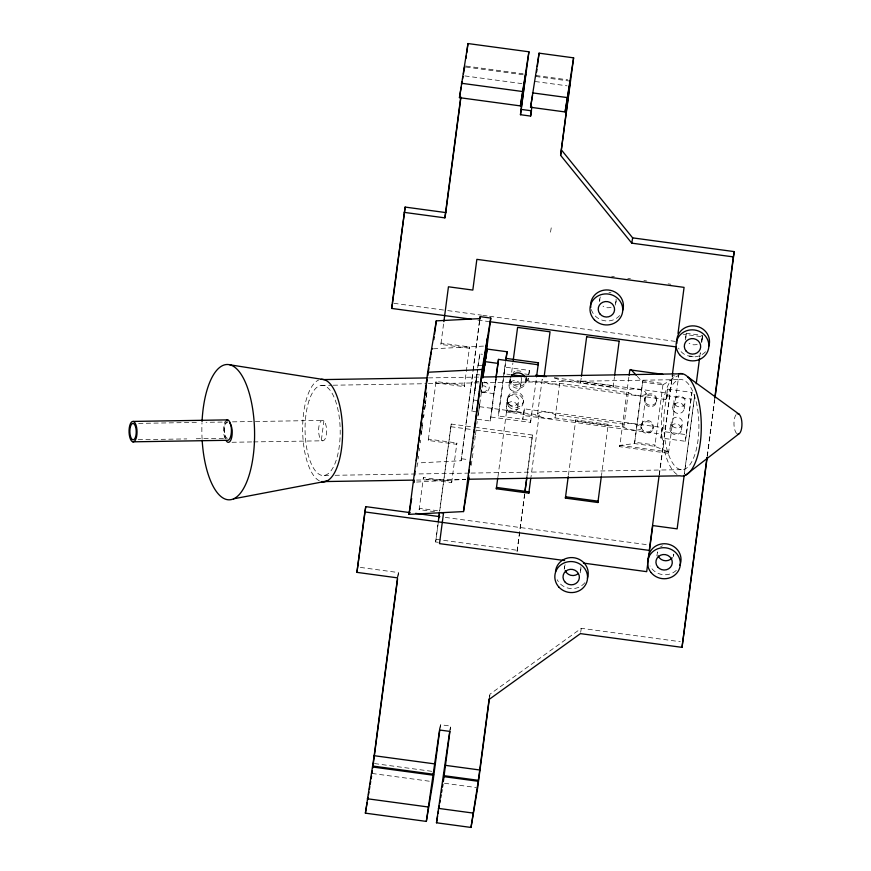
<?xml version="1.0" encoding="UTF-8"?>
<svg xmlns="http://www.w3.org/2000/svg" width="871" height="871" viewBox="0 0 871 871"><rect width="100%" height="100%" fill="white"/><g stroke="black" fill="none" stroke-linecap="round" stroke-linejoin="round"><path stroke-width="0.65" stroke-dasharray="4.36 3.27" d="M526.128 380.573L526.193 378.145M526.171 378.036L525.932 382.423L526.454 378.874M224.228 431.156L224.424 428.543A10.245 3.996 89.1 0 1 227.418 422.021L206.057 422.283M481.217 391.798L481.325 390.85M481.293 391.133L481.467 389.685M496.165 378.526L494.075 393.67L481.228 391.928L481.347 391.231M471.995 378.624L479.627 319.962M321.399 439.877L323.881 420.998M397.905 576.613L398.439 572.563L357.807 567.075M418.134 458.941L418.494 456.252M419.191 450.895L419.55 448.217M420.258 442.849L420.606 440.171M421.314 434.803L421.836 430.786M422.01 429.447L422.892 422.74M423.6 417.383L423.959 414.694M424.656 409.337L425.19 405.309M425.364 403.97L427.128 390.567M434.553 511.68L419.158 509.6L423.415 477.537L451.853 481.391L451.635 482.708L423.197 478.865L423.415 477.537M428.249 440.443L428.467 439.126L456.905 442.969L456.687 444.297L428.249 440.443L436.044 381.498L464.483 385.352L464.265 386.67L435.827 382.826L436.044 381.498M440.868 344.404L441.096 343.087L469.534 346.93L469.317 348.258L440.868 344.404L443.872 321.628M438.287 542.317L435.631 541.958L438.091 523.188M451.222 424.057L439.681 511.135L451.222 424.057L475.196 427.302M435.631 541.958L438.178 523.221M451.635 482.708L456.905 442.969M464.265 386.67L469.534 346.93M416.948 466.91L417.612 462.958L461.118 460.737L472.986 371.601M473.171 370.262L479.681 320.659M477.101 411.994L471.908 411.286L477.45 369.141M477.624 367.823L479.845 353.942L482.447 354.29M471.908 411.286L479.845 353.942M472.964 453.508L470.982 466.758M473.672 448.173L474.02 445.506M474.717 440.171L475.239 436.175M475.424 434.836L476.121 429.501M476.818 424.166L477.177 421.499M477.874 416.175L478.397 412.168M479.006 407.193L479.355 404.514M478.68 411.711L481.815 389.261M481.99 387.922L482.708 382.478M439.942 728.689L440.465 724.716L450.623 726.087L450.1 730.061M477.417 419.256L490.275 420.987L495.73 379.451M490.275 420.987L495.98 378.602M490.939 417.024L530.548 422.381L530.875 420.399L498.375 416L505.779 359.712M505.648 362.478L498.375 416M497.972 476.655L506.65 410.6L539.149 414.999L531.005 477.003M511.658 372.189L512.91 362.967M524.364 408.837L522.752 419.299L524.364 408.837L662.504 427.53L662.004 431.374L686.381 434.673L691.933 392.407L667.556 389.108L665.945 399.571L527.804 380.877L528.305 377.034M528.915 374.269L529.416 370.425L505.038 367.127L503.928 373.746L510.352 374.606M489.611 696.833L489.97 694.165L581.327 628.318L680.229 641.698M530.548 422.381L536.514 377.513M524.636 493.977L516.884 552.943L524.723 494.02M532.475 435.054L526.922 476.557L532.475 435.054L476.524 427.487M554.402 378.09A9.429 3.081 7.5 0 1 559.846 380.279L629.025 389.631A9.429 3.081 7.5 0 1 645.215 391.83L646.206 393.518L641.666 428.097L640.152 429.447A9.429 3.081 7.5 0 1 623.974 427.258L554.783 417.895A9.429 3.081 7.5 0 1 538.605 415.707L537.603 414.019L542.154 379.44L543.656 378.09M555.077 417.732L560.064 380.507M568.458 475.218L575.72 419.942L608.219 424.34L601.491 475.566M580.554 382.848L580.772 381.531L613.271 385.929L613.053 387.247L580.554 382.848L581.458 376.261M613.053 387.247L614.49 376.708M619.717 446.681L619.934 445.364L634.502 443.579L654.818 446.322L668.688 451.962L668.471 453.279L619.717 446.681L628.927 376.599M623.756 427.019L628.742 389.805M634.719 442.25L642.798 380.779L663.114 383.534L654.818 446.322L655.036 444.994L634.719 442.25L634.502 443.579L642.798 380.779M686.381 434.673L685.27 441.281L660.893 437.982L661.394 434.139L523.253 415.456M665.945 399.571L667.556 389.108M659.195 474.935L672.303 375.194M659.369 475.033L672.477 375.292M668.471 453.279L678.792 375.129L678.563 376.446L671.977 375.553M685.27 441.281L691.933 392.407M694.797 394.541L684.377 473.791L694.84 394.552M707.143 456.164L714.579 399.615M707.328 456.262L714.753 399.713M461.118 460.737L471.549 381.999L478.81 381.618M482.153 384.394L482.436 382.271M482.229 385.102L482.523 382.979M496.024 378.831L494.075 393.67M481.304 391.504L481.489 390.284M397.557 577.865L398.439 572.563M419.158 509.6L419.376 508.272L438.625 510.874M479.028 408.423L480.28 400.921M478.048 415.478L478.473 412.974M491.69 411.264L493.019 403.317M439.572 730.007L440.465 724.716M449.73 731.379L450.623 726.087M509.045 385.189L510.156 378.569M506.998 400.627L507.336 398.635M506.269 406.311L507.368 399.702M506.65 410.6L506.432 411.929L538.931 416.327L539.149 414.999M520.423 386.724L521.522 380.104M517.646 407.857L518.746 401.237M550.516 232.165L551.397 226.874M523.253 402.827L523.58 400.834M528.751 374.388L529.416 370.425M527.804 380.877L528.251 378.232M489.077 699.457L489.97 694.165M575.72 419.942L575.502 421.27L608.002 425.669L608.219 424.34M599.379 301.562L599.814 298.916M564.168 569.351L564.615 566.705M615.405 305.09L616.069 301.116M580.206 572.868L580.87 568.905M580.663 632.292L581.327 628.318M644.355 400.061L644.573 398.733M641.045 425.799L641.263 424.482M656.549 401.705L656.767 400.388M652.847 429.218L653.076 427.89A6.151 5.814 9.5 0 0 645.683 420.508A6.151 5.814 9.5 0 0 642.754 430.154A6.151 5.814 9.5 0 0 653.076 427.89M637.202 376.294L642.58 382.108L662.896 384.851L663.114 383.534M660.893 437.982L662.504 427.53M672.793 407.334L673.904 400.725M670.006 428.608L671.106 421.989M685.259 339.951L685.923 335.977M656.876 555.872L657.54 551.898A8.198 7.752 9.5 0 0 657.551 553.923M684.171 408.88L685.281 402.26M681.405 429.871L682.516 423.252M701.503 342.151L702.168 338.177M673.348 556.743L673.784 554.098A8.198 7.752 9.5 0 1 673.25 556.046M479.551 374.922L476.949 374.563L474.76 390.654L479.965 391.482M474.771 390.774L476.949 374.563M537.603 414.019L539.116 412.658A9.429 3.081 7.5 0 1 555.295 414.846L624.485 424.21A9.429 3.081 7.5 0 1 640.664 426.398L641.666 428.097M646.206 393.518L644.703 394.868A9.429 3.081 7.5 0 1 628.514 392.679L559.334 383.316A9.429 3.081 7.5 0 1 543.145 381.128L542.154 379.44M662.896 384.851L677.649 375.826M433.42 348.814L483.938 346.07M416.556 482.055L465.745 479.377M428.434 377.894L478.702 377.078M321.04 385.407L331.916 385.232M333.266 385.211L427.019 383.697M428.38 383.675L481.369 382.815M482.73 382.794L679.75 379.604M138.631 423.371L196.617 422.435M232.503 421.858L322.858 420.399M138.249 439.703L186.797 438.908M196.236 438.755L227.244 438.255A8.198 3.19 89.1 0 1 224.304 431.461M232.024 442.261L252.252 441.935M253.603 441.913L322.379 440.802A10.245 3.996 89.1 0 0 326.19 426.333A10.245 3.996 89.1 0 0 319.276 424.656A10.245 3.996 89.1 0 0 322.379 440.802M324.23 475.457L329.663 475.37M335.106 475.283L469.611 473.105M470.971 473.084L682.94 469.654M416.534 480.073L465.452 479.29M227.418 422.021L226.798 422.01A8.198 3.19 89.1 0 0 224.25 429.316L225.23 438.657M466.083 66.076L523.057 73.785M535.861 75.516L567.74 79.827M465.963 67.034L524.255 74.917M535.741 76.474L568.948 80.97M535.164 81.515L567.043 85.826M464.885 75.919L521.86 83.616M611.638 276.227L614.327 276.586M627.784 278.415L630.473 278.774M643.93 280.593L646.62 280.963M668.144 283.87L670.844 284.24M685.934 333.201L702.614 335.455L701.732 342.172L702.396 336.772L683.147 334.17M393.855 303.304L446.42 310.424M447.77 310.599L481.467 315.16M482.817 315.346L488.206 316.075M489.556 316.26L675.558 341.421M477.885 320.093L488.675 321.551M689.059 356.217L693.262 356.783M477.972 365.189L481.859 365.722M554.392 377.709L667.044 392.952M524.701 373.942L528.599 374.476M666.446 395.728L690.823 399.027M473.791 400.039L478.985 400.747M479.529 406.681L523.863 412.68M619.934 445.364L668.688 451.962M450.775 426.703L474.749 429.947M476.089 430.132L532.039 437.699M461.532 458.745L468.13 459.638M445.277 517.396L647.458 544.745M436.066 539.312L517.33 550.298M374.486 763.562L432.778 771.456M372.026 773.459L431.646 781.527M444.46 783.258L476.339 787.569M225.241 438.451L224.446 436.621A10.245 3.996 89.1 0 1 225.654 420.769M526.236 376.936A8.198 7.752 9.5 0 1 518.67 386.376A8.198 7.752 9.5 0 1 510.166 377.383M513.15 372.472A8.198 7.752 9.5 0 1 514.892 371.482M516.851 370.948A8.198 7.752 9.5 0 1 520.912 371.318M525.844 378.711A8.198 7.752 9.5 0 1 518.125 388.357A8.198 7.752 9.5 0 1 509.949 378.776M426.681 393.463A67.655 0.729 -82.3 0 1 425.298 403.883M425.124 405.211A67.655 0.729 -82.3 0 1 424.58 409.25M423.861 414.629A67.655 0.729 -82.3 0 1 423.491 417.318M422.762 422.718A67.655 0.729 -82.3 0 1 422.391 425.407M421.662 430.699A67.655 0.729 -82.3 0 1 421.303 433.301M202.116 439.332A67.655 26.348 89.1 0 1 201.985 423.023M319.352 480.825A51.247 19.968 89.1 0 1 302.64 429.762A51.247 19.968 89.1 0 1 318.601 380.061M677.017 474.423A51.247 19.968 89.1 0 1 661.361 425.288A51.247 19.968 89.1 0 1 675.286 375.423M736.692 433.486A10.245 3.996 89.1 0 1 733.97 424.253A10.245 3.996 89.1 0 1 736.169 414.563M521.119 377.317A5.738 5.422 9.5 0 1 515.882 384.775A5.738 5.422 9.5 0 1 510.526 377.208M484.254 382.031A5.531 5.226 9.5 0 1 489.143 388.477A5.531 5.226 9.5 0 1 481.848 392.124M482.088 386.114A3.277 3.103 9.5 0 1 486.312 387.464A3.277 3.103 9.5 0 1 485.332 391.536A3.277 3.103 9.5 0 1 480.944 390.905M697.236 344.285A8.198 7.752 9.5 0 1 689.113 343.185M685.934 338.002A8.198 7.752 9.5 0 1 687.513 332.287M702.157 336.152A8.198 7.752 9.5 0 1 701.634 340.125M660.632 546.792A8.198 7.752 9.5 0 1 662.472 545.801M676.31 570.353A16.397 15.493 9.5 0 1 650.016 565.965M584.877 582.732A16.397 15.493 9.5 0 1 557.19 579.738M705.543 351.753A16.397 15.493 9.5 0 1 695.406 356.805L686.99 355.662A16.397 15.493 9.5 0 1 678.509 348.095M619.662 315.563A16.397 15.493 9.5 0 1 603.265 320.495A16.397 15.493 9.5 0 1 591.082 308.65M564.626 568.73A8.198 7.752 9.5 0 1 565.148 564.746M580.848 566.869A8.198 7.752 9.5 0 1 580.326 570.853M611.137 307.223A8.198 7.752 9.5 0 1 603.004 306.124M599.836 300.941A8.198 7.752 9.5 0 1 600.359 296.967M608.96 292.329A8.198 7.752 9.5 0 1 611.028 292.874M616.058 299.091A8.198 7.752 9.5 0 1 615.536 303.064M700.273 352.897L699.74 356.925L700.317 352.918M645.553 397.285L644.758 398.591A6.151 5.814 9.5 0 0 646.75 405.461L648.144 406.234A6.151 5.814 9.5 0 0 655.917 403.621A6.151 5.814 9.5 0 0 653.707 396.011A6.151 5.814 9.5 0 0 645.553 397.285M652.216 430.601L651.214 431.766A6.151 5.814 9.5 0 1 642.918 431.831A6.151 5.814 9.5 0 1 641.981 424.003A6.151 5.814 9.5 0 1 650.114 422.577L651.366 423.546A6.151 5.814 9.5 0 1 652.216 430.601M509.002 404.394A8.198 7.752 9.5 0 0 523.046 402.783A8.198 7.752 9.5 0 0 514.326 392.037A8.198 7.752 9.5 0 0 509.002 404.394M508.664 406.376A8.198 7.752 9.5 0 0 522.709 404.775A8.198 7.752 9.5 0 0 513.999 394.019A8.198 7.752 9.5 0 0 508.664 406.376M309.129 400.366A45.107 17.572 89.1 0 0 319.646 474.575A45.107 17.572 89.1 0 0 339.135 416.36A45.107 17.572 89.1 0 0 309.129 400.366M667.828 394.563A45.107 17.572 89.1 0 0 678.346 468.772A45.107 17.572 89.1 0 0 697.834 410.557A45.107 17.572 89.1 0 0 667.828 394.563M510.21 389.217A5.738 5.422 9.5 0 0 520.041 388.085A5.738 5.422 9.5 0 0 513.944 380.562A5.738 5.422 9.5 0 0 510.21 389.217M673.958 411.362A5.738 5.422 9.5 0 0 683.789 410.241A5.738 5.422 9.5 0 0 677.692 402.718A5.738 5.422 9.5 0 0 673.958 411.362M671.269 432.604A5.738 5.422 9.5 0 0 681.068 431.243A5.738 5.422 9.5 0 0 674.775 423.861A5.738 5.422 9.5 0 0 671.269 432.604M507.434 410.339A5.738 5.422 9.5 0 0 517.265 409.218A5.738 5.422 9.5 0 0 511.168 401.694A5.738 5.422 9.5 0 0 507.434 410.339M672.379 425.984A5.738 5.422 9.5 0 0 682.178 424.634A5.738 5.422 9.5 0 0 675.885 417.242A5.738 5.422 9.5 0 0 672.379 425.984M675.069 404.754A5.738 5.422 9.5 0 0 684.9 403.632A5.738 5.422 9.5 0 0 678.803 396.098A5.738 5.422 9.5 0 0 675.069 404.754M508.544 403.73A5.738 5.422 9.5 0 0 518.376 402.598A5.738 5.422 9.5 0 0 512.268 395.075A5.738 5.422 9.5 0 0 508.544 403.73M645.825 403.044A6.151 5.814 9.5 0 0 656.364 401.847A6.151 5.814 9.5 0 0 649.82 393.779A6.151 5.814 9.5 0 0 645.825 403.044"/><path stroke-width="1.31" d="M464.33 69.397L464.635 66.86M416.338 460.683L418.494 443.883M439.768 730.018L432.974 781.712L426.333 821.407L365.385 813.155L374.171 755.701L397.557 577.865L356.925 572.367L364.873 511.93L365.755 506.628L410.23 512.649M471.146 319.178L391.623 308.421L405.135 207.08L445.767 212.578L460.933 97.214M365.755 506.628L356.925 572.367M392.505 303.13L405.135 207.08M520.466 114.711L525.703 74.144L520.39 105.903L459.453 97.65L467.988 43.55L528.926 51.792L520.466 114.711L530.624 116.083L531.506 110.791L521.348 109.419M404.253 212.382L444.874 217.87L460.748 97.193M372.026 773.459L372.385 770.77M372.734 768.07L397.546 579.313M466.039 58.303L466.399 55.624M466.747 52.946L467.988 43.55M469.001 478.625L463.492 511.571L409.011 514.358L427.694 372.255L436.295 320.855L479.801 318.623L480.215 316.641L490.776 318.067L485.158 360.736M418.657 442.675L419.419 436.861M419.572 435.696L421.989 417.503M433.823 339.625L434.172 336.935M434.531 334.257L436.295 320.855M443.872 321.628L448.445 286.788L472.822 290.076L476.862 259.351L684.073 287.376L678.008 333.484M438.265 521.849L439.507 512.475M438.886 517.864L439.42 513.846M479.867 319.319L480.215 316.641M463.492 511.571L482.164 369.467L490.776 318.067M485.931 348.716L487.27 338.569M482.882 377.709L487.096 349.053L507.064 351.753L505.997 359.799M484.984 365.145L485.343 362.456M485.996 357.458L487.096 349.053M426.333 821.407L439.572 730.007L449.73 731.379L436.48 822.779L471.015 827.45L477.667 787.754L489.437 698.172M520.39 105.903L528.926 51.792M560.608 155.332L570.396 80.186L565.083 111.945L530.548 107.275L539.084 53.164L573.619 57.845L560.608 155.332L631.769 243.161L733.338 256.901L734.231 251.61L632.651 237.87L561.501 150.041M495.904 378.112L498.506 359.396L538.126 364.753L538.452 362.772L505.953 358.373L507.064 351.753M496.165 377.263L498.506 359.396M530.624 116.083L531.843 106.774M535.741 76.474L535.861 75.516M443.306 781.755L449.926 731.39M536.623 71.934L536.971 69.255M537.32 66.566L539.084 53.164M496.328 488.762L496.546 487.433L529.056 491.832L528.828 493.16L496.328 488.762L497.744 477.972M513.215 360.333L517.592 327.398L550.047 331.807L544.157 376.588M471.015 827.45L478.223 781.287L489.077 699.457L580.434 633.62L682.015 647.36L707.143 457.602M565.083 111.945L573.619 57.845M536.536 376.816L538.452 362.772M526.748 477.896L524.984 491.298L526.835 477.939M528.828 493.16L530.777 478.331M565.399 498.103L565.617 496.775L598.127 501.173L597.898 502.502L565.399 498.103L568.23 476.535M581.414 376.272L586.662 336.75M597.898 502.502L601.273 476.883M614.61 375.401L619.161 341.149M629.145 375.27L629.809 369.848L662.755 374.312M659.02 476.274L649.276 550.407L364.873 511.93M672.477 373.855L676.027 346.898L490.014 321.737M684.203 475.131L677.137 528.86L652.76 525.561L646.696 571.659L583.461 563.102M696.212 383.795L699.565 358.264M682.015 647.36L706.969 457.515M714.753 398.276L733.338 256.901M715.113 397.024L734.231 251.61M422.13 416.458L422.816 411.406M423.164 408.891L423.513 406.365M423.992 402.783L424.319 400.388A67.655 0.729 -82.3 0 1 424.678 397.786M430.154 359.603L430.764 355.749M430.96 354.453L431.428 351.677M391.623 308.421L392.288 304.447M459.453 97.65L461.216 87.067M461.663 84.422L462.109 81.776M462.545 79.13L462.991 76.485M463.437 73.839L464.766 65.891M444.874 217.87L445.767 212.578M409.011 514.358L411.656 498.55M365.385 813.155L367.159 802.572M367.595 799.926L368.041 797.281M368.487 794.635L368.923 791.989M369.369 789.344L369.816 786.698M370.251 784.052L370.698 781.396M371.144 778.75L371.579 776.105M484.668 364.818L485.093 362.325M485.713 358.569L486.345 354.824M530.548 107.275L532.54 95.364M436.48 822.779L437.59 816.16M438.037 813.514L438.472 810.868M438.919 808.223L439.365 805.577M439.811 802.931L440.247 800.286M440.693 797.64L441.14 794.994M441.575 792.349L442.022 789.692M442.468 787.046L442.904 784.401M631.769 243.161L632.651 237.87M685.325 475.326L738.76 433.987M233.515 498.833L326.625 481.13M427.694 372.255L482.164 369.467M427.073 377.916L323.805 379.582L229.792 364.786M481.423 377.034L682.516 373.779M133.285 421.422L227.679 419.887M132.806 441.826A10.245 3.996 89.1 0 0 136.616 427.367A10.245 3.996 89.1 0 0 129.714 425.679A10.245 3.996 89.1 0 0 132.806 441.826L227.2 440.301A10.245 3.996 89.1 0 0 231.011 425.832L230.423 423.567A10.245 3.996 89.1 0 0 226.634 419.985M413.812 480.117L321.421 481.609A51.247 19.968 89.1 0 0 342.597 432.103A51.247 19.968 89.1 0 0 321.192 379.386M468.163 479.235L680.131 475.816A51.247 19.968 89.1 0 0 701.286 424.623A51.247 19.968 89.1 0 0 678.596 373.811M461.336 83.246L522.284 91.488M532.442 92.87L566.977 97.541M586.608 336.75L619.118 341.149M484.995 361.628L497.842 363.37M535.621 375.172L546.346 376.62M536.405 375.532L544.201 376.588M511.625 374.78L524.462 376.522M440.966 512.551L443.535 512.899L439.496 543.624L564.626 560.554M415.63 513.378L439.888 516.666M374.171 755.701L435.119 763.954M445.277 765.326L479.812 769.997M372.723 766.034L433.66 774.275M443.818 775.658L478.353 780.329M372.592 766.992L433.54 775.244M443.698 776.616L478.223 781.287M367.279 798.751L428.216 806.992M438.374 808.375L472.909 813.046M687.633 376.773L739.218 414.28M630.931 369.5L636.309 375.314M229.487 422.522L231.207 425.592A10.245 3.996 89.1 0 1 231.24 439.104A10.245 3.996 89.1 0 1 226.025 440.476M510.602 377.023A8.198 7.752 9.5 0 1 525.104 376.969M414.106 481.979A67.655 0.729 -82.3 0 1 414.052 480.182M414.574 475.326A67.655 0.729 -82.3 0 1 415.053 471.233M425.037 395.194A67.655 0.729 -82.3 0 1 426.442 385.2M426.844 382.358A67.655 0.729 -82.3 0 1 427.236 379.582M427.813 375.553A67.655 0.729 -82.3 0 1 428.173 373.006M428.554 370.436A67.655 0.729 -82.3 0 1 428.924 367.834M429.294 365.363A67.655 0.729 -82.3 0 1 429.795 361.944M431.885 349.108A67.655 0.729 -82.3 0 1 432.092 348.89M482.839 377.818A67.655 0.729 -82.3 0 0 486.388 346.146L485.67 350.218A67.655 0.729 -82.3 0 0 474.151 432.092M468.914 477.45A67.655 0.729 -82.3 0 1 468.729 475.588M469.077 472.365A67.655 0.729 -82.3 0 1 469.393 469.719M469.992 464.668A67.655 0.729 -82.3 0 1 470.318 462.011M471.647 451.407A67.655 0.729 -82.3 0 1 471.995 448.717M472.528 444.537A67.655 0.729 -82.3 0 1 472.844 442.152M473.323 438.461A67.655 0.729 -82.3 0 1 473.65 435.935M202.039 421.684A67.655 26.348 89.1 0 1 241.996 375.717A67.655 26.348 89.1 0 1 242.933 489.567A67.655 26.348 89.1 0 1 202.192 440.682M737.149 413.769A10.245 3.996 89.1 0 1 741.94 423.513A10.245 3.996 89.1 0 1 737.715 434.085M672.194 557.799A8.198 7.752 9.5 0 1 658.117 555.894M648.427 561.109A16.397 15.493 9.5 0 1 666.663 543.885A16.397 15.493 9.5 0 1 679.826 565.355M555.513 571.833A16.397 15.493 9.5 0 1 575.012 557.919A16.397 15.493 9.5 0 1 587.381 578.311M676.93 343.25A16.397 15.493 9.5 0 1 694.459 325.939A16.397 15.493 9.5 0 1 708.798 346.233M590.821 307.321A16.397 15.493 9.5 0 1 608.339 290.01A16.397 15.493 9.5 0 1 622.7 310.283M577.778 574.011A8.198 7.752 9.5 0 1 565.203 570.69M130.378 426.866A8.198 3.19 89.1 0 0 132.849 439.79A8.198 3.19 89.1 0 0 135.898 428.216A8.198 3.19 89.1 0 0 130.378 426.866M686.032 350.991A8.198 7.752 9.5 0 0 700.088 349.391A8.198 7.752 9.5 0 0 691.367 338.634A8.198 7.752 9.5 0 0 686.032 350.991M657.649 566.923A8.198 7.752 9.5 0 0 671.693 565.312A8.198 7.752 9.5 0 0 662.983 554.555A8.198 7.752 9.5 0 0 657.649 566.923M651.062 572.53A16.397 15.493 9.5 0 0 679.162 569.329A16.397 15.493 9.5 0 0 661.731 547.815A16.397 15.493 9.5 0 0 651.062 572.53M679.565 354.671A16.397 15.493 9.5 0 0 707.655 351.459A16.397 15.493 9.5 0 0 690.224 329.946A16.397 15.493 9.5 0 0 679.565 354.671M564.735 581.719A8.198 7.752 9.5 0 0 578.78 580.119A8.198 7.752 9.5 0 0 570.059 569.362A8.198 7.752 9.5 0 0 564.735 581.719M599.934 313.93A8.198 7.752 9.5 0 0 613.979 312.33A8.198 7.752 9.5 0 0 605.269 301.573A8.198 7.752 9.5 0 0 599.934 313.93M594.381 319.788A16.397 15.493 9.5 0 0 622.036 314.257A16.397 15.493 9.5 0 0 602.71 294.235A16.397 15.493 9.5 0 0 594.381 319.788M558.91 587.108A16.397 15.493 9.5 0 0 586.716 582.285A16.397 15.493 9.5 0 0 567.957 561.795A16.397 15.493 9.5 0 0 558.91 587.108"/></g></svg>
